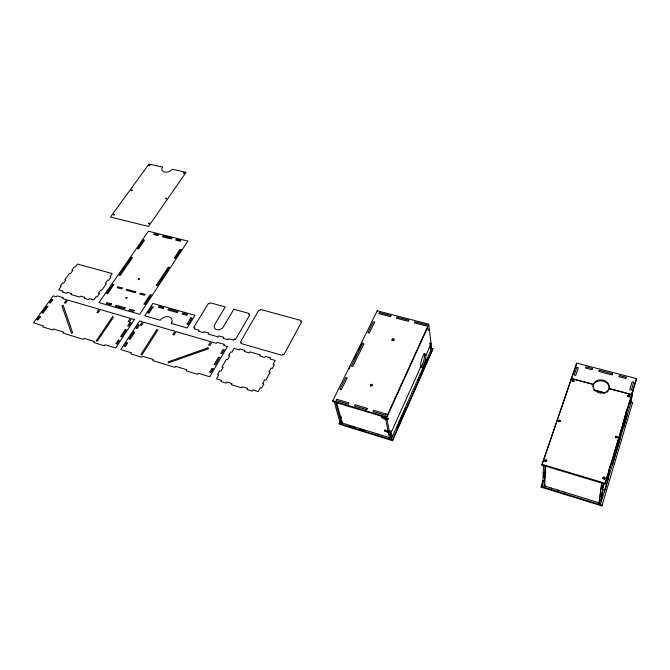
<?xml version="1.0" encoding="UTF-8"?>
<svg xmlns="http://www.w3.org/2000/svg" width="670" height="670" viewBox="0 0 670 670"><rect width="100%" height="100%" fill="white"/><g stroke="black" fill="none" stroke-linecap="round" stroke-linejoin="round"><path stroke-width="1" d="M630.529 402.293L632.522 402.829L601.92 505.934L541.134 487.132L543.177 480.465M541.871 465.039L576.635 363.081L636.5 378.634L605.002 484.042L541.871 465.039L576.569 363.936M542.7 486.881L543.462 465.516M543.437 477.693L543.63 472.35M545.062 466.002L544.233 487.358L545.179 484.552M545.212 461.295L545.246 460.307L546.837 460.784M545.489 465.55L544.685 486.018L599.223 502.835L600.638 492.408M545.455 476.822L545.665 471.471L545.204 472.827M551.351 488.807L551.385 488.087M558.713 421.798L558.772 420.768L560.329 421.212M558.077 490.884L558.118 490.155M571.259 379.413L571.343 378.491L593.377 384.354L594.156 382.838A8.149 6.583 9.3 0 1 603.226 380.217A8.149 6.583 9.3 0 1 609.315 386.866L608.963 389.371M564.835 492.969L564.885 492.249M593.268 385.275L593.377 384.354M608.938 389.454L609.072 388.525L631.726 394.555L631.567 395.476M601.668 483.036L598.812 504.217L599.39 502.291M600.998 489.753L601.358 487.065M601.484 486.169L601.97 482.534M603.335 483.539L600.412 504.711L630.998 402.419L633.142 389.228M601.92 505.934L602.02 505.214L541.159 486.412M605.002 484.042L636.5 378.634M604.457 491.185L604.357 491.914L608.05 479.569M609.692 466.379L607.765 479.737L609.809 467.074M606.409 490.859L606.509 490.13M615.479 437.87L615.63 436.848L617.254 437.309M612.355 464.787L612.238 465.541L619.993 439.244M614.356 464.168L614.474 463.422M593.009 386.925L593.352 384.429L571.317 378.567M623.72 426.773L623.594 427.552L627.388 414.496M632.589 390.484L631.651 396.305L632.966 389.253M632.388 403.625L632.522 402.829M626.316 411.221L617.279 447.669L626.978 408.951M545.313 470.122L545.774 468.757M541.134 487.132L543.152 481.194M339.95 421.556L339.246 424.185L392.62 440.676L392.469 439.93L432.979 348.702L430.969 348.157L430.709 345.653L430.224 346.75L430.534 349.271L431.019 348.182M392.62 440.676L432.979 348.702M402.427 415.115L396.59 428.256L396.447 427.502M403.265 413.239L405.769 407.611M417.954 380.2L419.185 377.436M419.998 375.594L421.229 372.838M422.05 370.996L424.504 365.468M425.324 363.634L426.547 360.87M388.759 434.386L390.141 434.805L420.777 366.724A7.161 1.851 -74.9 0 0 423.683 364.974A7.161 1.851 -74.9 0 0 425.819 355.871L431.044 343.283M386.372 431.689L386.925 430.467L388.014 430.793L387.461 432.024L386.372 431.689L386.892 430.282M387.461 432.024L387.972 430.617M386.339 431.514L384.605 430.986L385.158 429.755M428.792 325L386.665 417.779L332.965 401.632L332.739 400.836L377.252 310.796L428.691 324.154L431.664 348.35L391.104 439.512L386.506 416.983L428.691 324.154M383.65 418.658L384.178 417.226L383.65 418.658L384.756 418.993L385.284 417.561M342.822 421.866L341.675 424.252L335.678 402.444M340.896 418.114L341.474 416.916M349.171 368.827L350.092 366.951M353.802 359.447L356.113 354.765M358.425 350.075L362.135 342.579M593.293 385.2L594.064 383.684A8.141 6.583 9.3 0 1 603.126 381.062A8.141 6.583 9.3 0 1 609.206 387.712M631.701 394.63L609.047 388.608L608.276 390.133A8.149 6.583 9.3 0 1 599.173 392.796A8.149 6.583 9.3 0 1 593.092 386.088M572.481 380.694L574.006 381.096M628.117 395.526L629.7 395.953A0.913 0.729 11.5 0 0 628.644 394.865A0.913 0.729 11.5 0 0 628.159 396.037A0.913 0.729 11.5 0 0 629.691 395.886M627.949 396.581L629.532 397.009M593.98 389.898L604.909 392.821M593.771 390.108L604.725 393.039M391.816 340.05L393.717 340.561M420.718 366.389A7.161 1.851 -74.9 0 1 422.686 356.691A7.161 1.851 -74.9 0 1 425.76 355.1L424.437 354.74A7.161 1.859 -74.9 0 0 423.825 353.459M425.743 355.142L424.42 354.782L424.495 355.51A7.161 1.859 -74.9 0 1 423.005 363.048A7.161 1.859 -74.9 0 1 420.174 367.286M604.951 478.145L603.293 477.651L603.159 478.631L604.817 479.125M332.739 400.836L386.506 416.983M541.896 464.26L605.111 483.263M383.609 418.474L381.841 417.938L381.666 417.075L384.538 417.938M384.714 418.8L386.481 419.336M387.419 431.849L389.153 432.376M342.244 423.055L389.345 437.569M348.366 425.626L353.291 427.142M361.231 429.596L364.229 430.517M339.037 423.44L392.469 439.93M334.322 402.042L340.36 423.842M336.491 402.025L342.454 423.8M354.087 426.706L354.279 427.452M360.05 428.54L360.234 429.286M378.098 434.11L378.265 434.847M384.605 430.986L384.429 430.148L387.252 431.011M385.25 417.351L389.731 439.084M377.252 310.796L377.411 311.642M406.883 404.035L407.017 404.797M426.857 359.154L426.958 359.949M558.428 421.547A0.896 0.754 8.4 0 1 560.195 421.673M615.353 437.468A0.93 0.771 13.7 0 1 617.129 437.77M604.708 479.142A0.955 0.812 16.3 0 1 604.365 479.419M602.941 478.606A0.955 0.812 16.3 0 1 603.879 477.852A0.955 0.812 16.3 0 1 604.834 478.74M544.869 461.236A0.921 0.796 10.1 0 1 545.807 460.499A0.921 0.796 10.1 0 1 546.703 461.354M627.798 396.339A0.905 0.729 11.6 0 1 629.582 396.347M572.155 381.64A0.879 0.712 7.1 0 1 572.884 380.861A0.879 0.712 7.1 0 1 573.88 381.498M608.176 390.978A8.141 6.583 9.3 0 1 606.903 392.293M370.686 386.272A0.938 0.787 -11.9 0 1 371.188 385.2A0.938 0.787 -11.9 0 1 372.411 385.56M392.461 340.745A0.913 0.737 -9.4 0 1 392.813 339.581A0.913 0.737 -9.4 0 1 394.077 340.092M165.582 198.538C166.805 200.02 167.081 196.796 165.582 198.538M390.417 432.225L390.92 430.969L390.417 432.225M429.872 344.062L430.324 342.906L429.872 344.062M387.771 419.085C388.424 420.274 388.483 416.154 387.771 419.085M132.166 190.18C131.086 192.039 130.549 189.049 132.166 190.18M428.147 329.933C428.557 331.424 428.875 327.211 428.147 329.933M601.543 498.17L601.183 500.758L601.962 496.78L601.543 498.17M602.631 490.256L601.903 495.557L603.059 488.849L602.631 490.256M603.377 484.854L603.008 487.567L603.804 483.447L603.377 484.854M631.19 399.186L630.73 402.034L631.559 397.955L631.19 399.186M138.221 279.105C139.301 281.233 140.348 277.028 138.221 279.105M127.074 297.74C125.466 300.16 125.307 295.956 127.074 297.74M148.321 223.311C149.243 225.003 150.088 221.628 148.321 223.311M114.528 214.534C113.213 216.402 113.104 213.202 114.528 214.534M184.56 172.893C183.195 174.619 183.237 171.537 184.56 172.893M633.736 382.168L631.341 390.124L629.75 389.706L632.153 381.758L633.736 382.168M626.14 377.277L625.763 378.517L618.954 376.741L619.34 375.51L626.14 377.277M612.581 373.751L612.187 374.982L598.754 371.473L599.156 370.25L612.581 373.751M592.489 368.517L592.079 369.74L585.446 368.006L585.856 366.791L592.489 368.517M149.125 165.306C149.795 166.922 150.926 163.865 149.125 165.306M576.837 367.302L574.198 375.016L575.723 375.418L578.352 367.696L576.837 367.302M391.958 435.885L391.414 437.108L390.937 434.755L391.481 433.524L391.958 435.885M386.23 414.06L385.66 415.308L373.073 411.539L373.651 410.291L386.23 414.06M426.832 324.908L426.321 326.022L414.278 322.881L414.789 321.776L426.832 324.908M171.922 322.094L171.302 323.417L187.165 327.99L195.02 315.31L152.861 303.435L144.787 315.779L160.289 320.252L161.277 319.037A6.625 4.941 -24.2 0 1 168.957 316.86A6.625 4.941 -24.2 0 1 171.922 322.094M367.411 408.424L366.825 409.663L354.43 405.945L355.016 404.714L367.411 408.424M408.809 320.218L408.29 321.324L396.414 318.225L396.933 317.136L408.809 320.218M348.869 402.879L348.274 404.102L336.055 400.434L336.65 399.22L348.869 402.879M391.037 315.595L390.51 316.684L378.793 313.635L379.321 312.555L391.037 315.595M347.068 378.064L341.306 389.764L339.958 389.371L345.728 377.671L347.068 378.064M363.835 344.02L352.747 366.54L351.407 366.163L362.512 343.651L363.835 344.02M374.597 322.161L369.254 333.007L367.939 332.655L373.282 321.818L374.597 322.161M162.576 167.09L162.023 168.111A5.754 3.811 -19.3 0 0 164.611 172.064A5.754 3.811 -19.3 0 0 171.361 170.188L172.224 169.225L186.093 172.299L148.497 226.468L110.483 217.013L148.975 164.066L162.576 167.09M282.707 354.271L282.129 355.343L240.94 343.476L241.535 342.437L240.371 342.102L258.813 310.151L259.96 310.461L260.529 309.465L301.081 320.478L300.529 321.5L301.709 321.826L283.913 354.614L282.707 354.271M263.771 384.069L261.618 388.014L260.396 387.645L258.226 391.607L252.933 389.99L252.314 391.104L247.037 389.488L247.657 388.374L242.406 386.766L241.786 387.88L231.351 384.68L231.971 383.575L226.787 381.992L226.159 383.098L221 381.515L221.628 380.418L216.494 378.843L218.73 374.982L217.549 374.622L219.777 370.778L220.949 371.138L223.169 367.311L221.996 366.959L226.393 359.371L227.557 359.723L229.743 355.954L228.571 355.611L230.74 351.867L231.912 352.211L234.065 348.475L239.14 349.958L239.743 348.903L244.835 350.377L244.232 351.44L249.341 352.923L249.944 351.867L260.236 354.857L259.642 355.921L264.817 357.428L265.412 356.356L270.613 357.864L270.018 358.944L275.244 360.46L273.159 364.287L274.365 364.639L272.271 368.483L271.057 368.123L268.946 371.992L270.161 372.353L265.906 380.141L264.692 379.773L262.548 383.701L263.771 384.069M234.333 339.154L233.73 340.192L228.713 338.744L228.11 339.782L223.11 338.342L223.721 337.312L218.747 335.879L218.135 336.909L208.244 334.062L208.856 333.04L203.948 331.625L203.328 332.647L198.437 331.231L199.057 330.218L194.183 328.819L194.803 327.806L193.68 327.488L208.454 303.46L209.568 303.761L210.162 302.781L225.304 306.944L214.693 324.59A5 3.836 -21.7 0 0 216.686 329.632A5 3.836 -21.7 0 0 223.261 327.01L233.813 309.28L249.257 313.518L248.679 314.523L249.818 314.833L235.488 339.489L234.333 339.154M213.068 368.751L210.832 372.579L209.66 372.227L211.896 368.399L213.068 368.751M219.71 357.395L215.296 364.949L214.124 364.597L218.546 357.051L219.71 357.395M224.082 349.916L221.904 353.643L220.74 353.308L222.926 349.581L224.082 349.916M227.415 346.541L209.752 376.783L198.253 373.265L197.617 374.346L186.218 370.853L186.871 369.781L175.59 366.331L174.937 367.403L152.693 360.586L153.355 359.53L142.4 356.18L141.73 357.227L130.876 353.894L131.546 352.864L120.793 349.572L139.519 320.972L142.434 321.818L140.29 325.109L141.479 325.453L143.623 322.17L174.945 331.281L172.843 334.632L174.066 334.992L176.168 331.633L210.665 341.675L208.621 345.1L209.886 345.469L211.929 342.035L216.444 343.35L217.063 342.311L224.358 344.43L223.747 345.477L227.415 346.541M190.85 317.831L186.922 324.163L188.027 324.481L191.955 318.141L190.85 317.831M187.391 314.322L186.771 315.31L181.997 313.962L182.617 312.974L187.391 314.322M177.86 311.634L177.24 312.614L167.785 309.942L168.405 308.962L177.86 311.634M156.738 329.732L140.918 354.48L142.023 354.824L157.835 330.05L156.738 329.732M163.706 307.639L163.078 308.61L158.396 307.287L159.033 306.316L163.706 307.639M152.995 307.103L148.966 313.292L147.894 312.982L151.923 306.801L152.995 307.103M126.622 342.646L124.26 346.264L125.349 346.599L127.71 342.973L126.622 342.646M133.665 331.885L128.983 339.037L130.064 339.363L134.745 332.203L133.665 331.885M138.296 324.799L135.985 328.334L137.065 328.652L139.377 325.118L138.296 324.799M134.452 319.498L115.667 348.006L105.056 344.757L104.378 345.779L93.867 342.554L94.554 341.549L84.144 338.358L83.448 339.363L62.913 333.074L63.608 332.077L53.483 328.987L52.779 329.967L42.738 326.893L43.441 325.913L33.5 322.873L53.156 295.847L56.313 296.76L56.992 295.83L63.34 297.673L62.662 298.611L66.632 299.766L64.387 302.89L65.501 303.217L67.745 300.085L99.093 309.213L96.89 312.404L98.038 312.739L100.24 309.54L130.382 318.309L128.221 321.575L129.402 321.918L131.555 318.652L134.452 319.498M151.177 295.001L144.963 304.448L143.899 304.147L150.122 294.708L151.177 295.001M169.359 267.405L157.324 285.68L156.269 285.395L168.312 267.121L169.359 267.405M181.093 249.592L175.264 258.436L174.225 258.168L180.054 249.324L181.093 249.592M187.885 241.108L139.72 314.322L99.026 302.606L148.413 231.209L187.885 241.108M118.272 340.117L115.893 343.718L116.974 344.053L119.352 340.444L118.272 340.117M125.34 329.422L120.642 336.533L121.714 336.859L126.421 329.741L125.34 329.422M130.005 322.371L127.677 325.888L128.749 326.206L131.069 322.689L130.005 322.371M134.251 310.428L133.606 311.399L129 310.076L129.653 309.104L134.251 310.428M144.938 294.323L144.31 295.269L139.737 293.996L140.365 293.05L144.938 294.323M180.749 240.346L180.163 241.225L175.691 240.103L176.277 239.224L180.749 240.346M125.064 307.79L124.419 308.761L115.299 306.14L115.952 305.177L125.064 307.79M135.809 291.777L135.173 292.723L126.119 290.194L126.756 289.256L135.809 291.777M171.83 238.101L171.244 238.981L162.383 236.753L162.977 235.882L171.83 238.101M112.485 316.784L96.229 340.837L97.292 341.164L113.532 317.094L112.485 316.784M111.421 303.878L110.759 304.833L106.245 303.535L106.907 302.58L111.421 303.878M122.25 288L121.613 288.938L117.124 287.681L117.769 286.752L122.25 288M158.572 234.768L157.978 235.639L153.597 234.534L154.192 233.671L158.572 234.768M112.878 284.348L106.513 293.56L107.543 293.854L113.9 284.633L112.878 284.348M131.496 257.397L119.168 275.244L120.19 275.529L132.509 257.665L131.496 257.397M143.514 239.994L137.543 248.637L138.556 248.905L144.519 240.254L143.514 239.994M99.487 293.552L97.158 296.894L96.137 296.601L93.8 299.959L89.353 298.678L88.683 299.624L84.252 298.351L84.923 297.405L80.509 296.132L79.839 297.078L71.062 294.549L71.732 293.611L67.377 292.354L66.707 293.293L62.36 292.045L63.03 291.107L58.7 289.867L61.087 286.584L60.091 286.299L62.469 283.033L63.457 283.318L65.819 280.068L64.831 279.792L69.521 273.335L70.509 273.611L72.837 270.404L71.849 270.136L74.169 266.945L75.157 267.213L77.46 264.039L112.2 273.536L109.939 276.785L110.952 277.07L108.682 280.336L107.661 280.052L105.383 283.326L106.396 283.611L101.798 290.219L100.776 289.934L98.465 293.259L99.487 293.552M40.493 316.625L38.006 320.051L37.001 319.741L39.488 316.324L40.493 316.625M47.871 306.458L42.964 313.217L41.959 312.915L46.867 306.156L47.871 306.458M52.737 299.75L50.309 303.091L49.312 302.798L51.732 299.457L52.737 299.75M72.653 332.781L71.439 333.308L61.958 305.729L63.139 305.219L72.653 332.781M208.035 347.797L168.095 361.892L168.371 362.906L208.345 348.802L208.035 347.797M545.154 461.035A0.921 0.796 10 0 0 546.695 460.776A0.921 0.796 10 0 0 545.598 459.729A0.921 0.796 10 0 0 545.154 461.035M558.788 421.447A0.896 0.754 8.4 0 0 560.237 421.053A0.896 0.754 8.4 0 0 559.04 420.174A0.896 0.754 8.4 0 0 558.788 421.447M572.557 381.289A0.879 0.712 7.1 0 0 573.947 380.845A0.879 0.712 7.1 0 0 572.724 380.058A0.879 0.712 7.1 0 0 572.557 381.289M615.613 437.435A0.93 0.771 13.6 0 0 617.196 437.351A0.93 0.771 13.6 0 0 616.199 436.229A0.93 0.771 13.6 0 0 615.613 437.435M603.335 478.43A0.955 0.812 16.2 0 0 604.909 478.179A0.955 0.812 16.2 0 0 603.745 477.09A0.955 0.812 16.2 0 0 603.335 478.43M371.012 385.853A0.938 0.787 -11.9 0 0 372.294 384.94A0.938 0.787 -11.9 0 0 370.803 384.513A0.938 0.787 -11.9 0 0 371.012 385.853M392.486 340.033A0.913 0.737 -9.4 0 0 393.935 339.447A0.913 0.737 -9.4 0 0 392.67 338.744A0.913 0.737 -9.4 0 0 392.486 340.033"/></g></svg>
